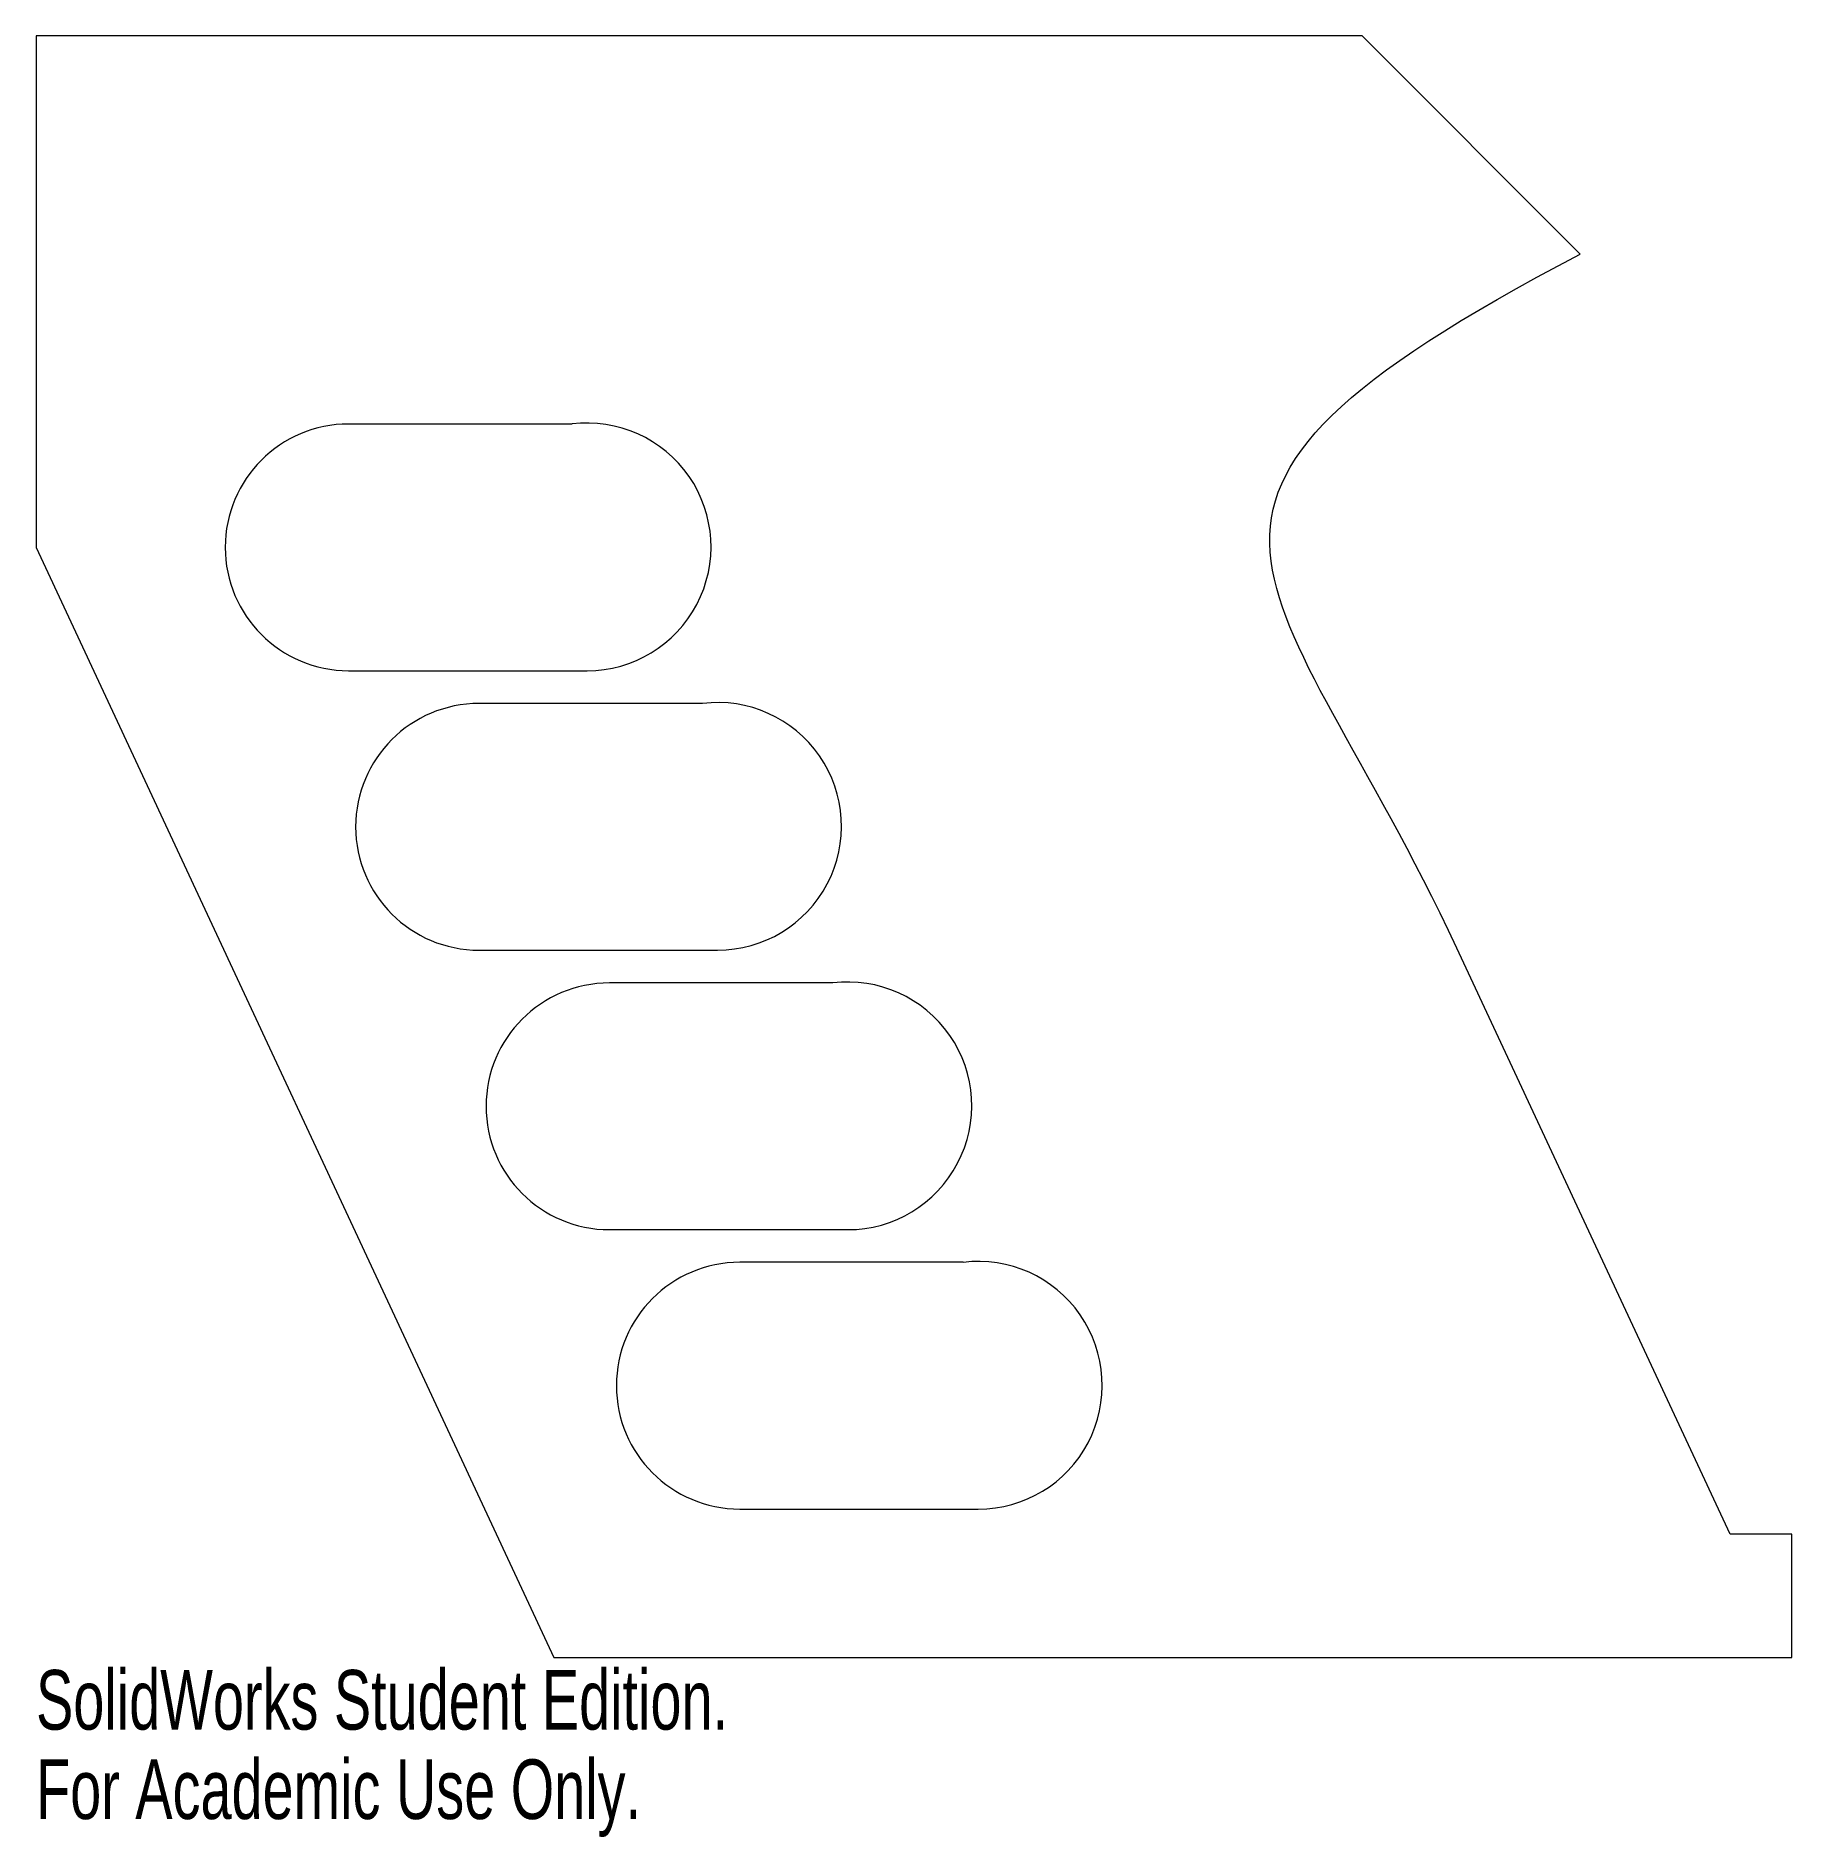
# Model space of a CAD drawing. Header units: millimetres. Extents: x -78 to 64, y -128 to 18.
import ezdxf

# ---------------------------------------------------------------- set-up
doc = ezdxf.new("R2010")
doc.units = ezdxf.units.MM
doc.styles.add('SLDTEXTSTYLE0', font='TXT', dxfattribs={"width": 0.7})

msp = doc.modelspace()

# ---------------------------------------------------------------- linework, layer by layer
at = {"color": 7, "linetype": 'Continuous', "lineweight": 15}
for p, q in [((29.42, 17.68), (-78.05, 17.68)), ((-78.05, 17.68), (-78.05, -23.78)), ((47.1, 0), (29.42, 17.68)), ((-34.61, -13.78), (-52.72, -13.78)), ((-78.05, -23.78), (-36.08, -113.78)), ((-52.72, -33.78), (-33.39, -33.78)), ((-24.05, -36.44), (-42.15, -36.44)), ((-42.15, -56.44), (-22.82, -56.44)), ((59.25, -103.78), (37.1, -56.28)), ((-13.48, -59.1), (-31.58, -59.1)), ((-31.58, -79.1), (-12.26, -79.1)), ((-2.91, -81.75), (-21.02, -81.75)), ((-21.02, -101.75), (-1.69, -101.75)), ((64.25, -103.78), (59.25, -103.78)), ((64.25, -113.78), (64.25, -103.78)), ((-36.08, -113.78), (64.25, -113.78))]:
    msp.add_line(p, q, dxfattribs=at)
for centre, radius, start, end in [((-52.72, -23.78), 10, 90, 270), ((-33.39, -23.74), 10.04, 270, 96.987), ((-42.15, -46.44), 10, 90, 270), ((-22.82, -46.4), 10.04, 270, 96.987), ((-31.58, -69.1), 10, 90, 270), ((-12.26, -69.06), 10.04, 270, 96.987), ((-21.02, -91.75), 10, 90, 270), ((-1.69, -91.72), 10.04, 270, 96.987)]:
    msp.add_arc(centre, radius, start, end, dxfattribs=at)
msp.add_open_spline([(37.1, -56.28), (22.61, -25.2), (7.92, -20.53), (47.1, 0)], degree=3, dxfattribs=at)

# ---------------------------------------------------------------- texts
at = {"color": 7, "linetype": 'Continuous', "char_height": 4.8336, "attachment_point": 1, "style": 'SLDTEXTSTYLE0'}
for s, insert in [('SolidWorks Student Edition.', (-78.05, -114.8)), ('For Academic Use Only.', (-78.05, -122.05))]:
    msp.add_mtext(s, dxfattribs=dict(at, insert=insert))

doc.saveas('drawing.dxf')
